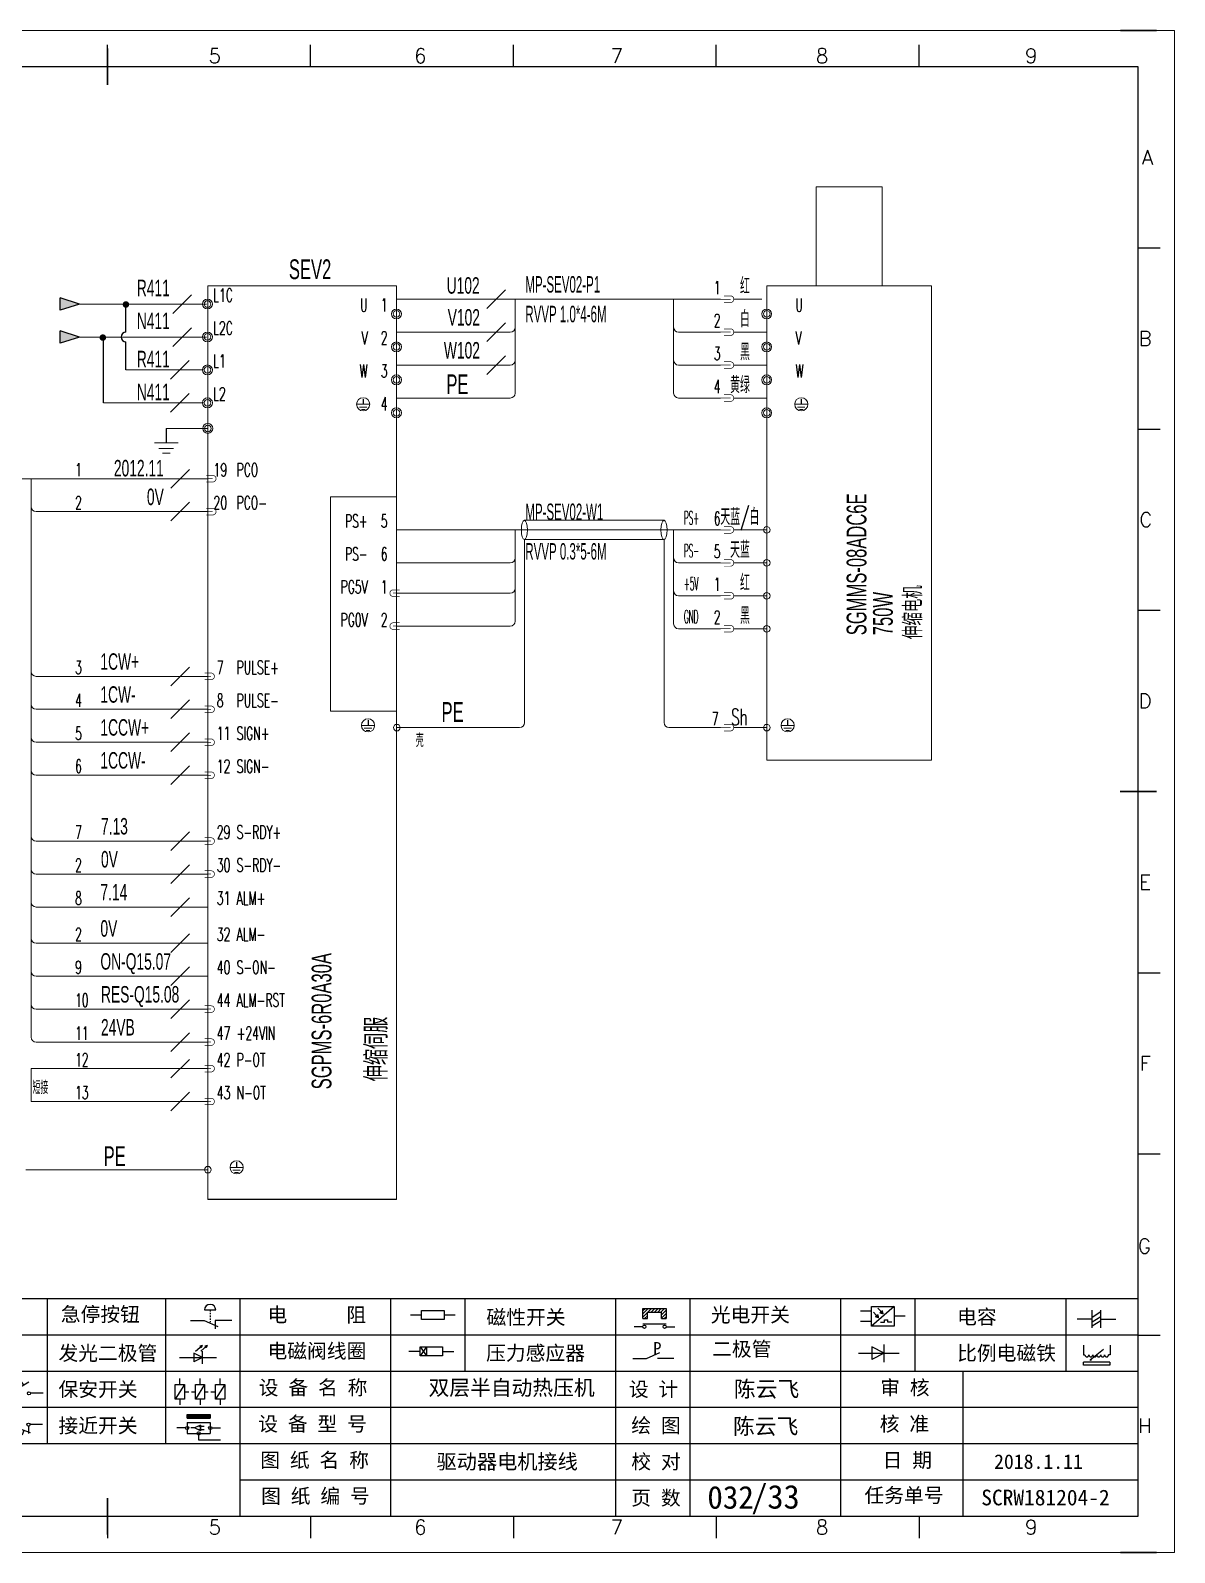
# Model space of a CAD drawing. Extents: x 38255 to 47052, y -6758 to -3353.
# Drawn here: x 40832.7 to 41006.3, y -5659 to -5428 of the extents above; entities that cross this region are included whole.
import ezdxf
from ezdxf.enums import TextEntityAlignment as Align

# ---------------------------------------------------------------- set-up
doc = ezdxf.new("R2010")
doc.units = 0
doc.header["$MEASUREMENT"] = 0
doc.layers.add('AE_BOR', color=1, linetype='Continuous')
doc.layers.add('电气图内容', color=7, linetype='Continuous')
doc.layers.add('Dimension', color=3, linetype='Continuous', lineweight=13)
doc.layers.add('frame', color=7, linetype='Continuous', lineweight=15)
doc.styles.add('WD', font='romans.shx', dxfattribs={"bigfont": 'gbcbig.shx'})
doc.styles.add('样式 0', font='')
doc.styles.add('样式 8', font='arial.ttf')
doc.styles.add('汉字', font='')
doc.styles.get('样式 0').set_extended_font_data('KaiTi_GB2312')
doc.styles.get('汉字').set_extended_font_data('新宋体')

# ---------------------------------------------------------------- blocks, each defined once
blk = doc.blocks.new('磁性开关')
at = {"linetype": 'ByBlock'}
h = blk.add_hatch(dxfattribs=at)
h.set_pattern_fill('ANSI31', color=256, scale=0.1, style=0)
h.set_pattern_definition([(45, (0, 0), (-0.224506403, 0.224506403), [])])
h.paths.add_polyline_path([(-1910.88, -776.69), (-1910.88, -775.29), (-1907.69, -775.29), (-1907.69, -776.69), (-1908.31, -776.69), (-1908.31, -775.79), (-1910.25, -775.79), (-1910.25, -776.69)])
for p, q in [((-1910.88, -776.69), (-1910.88, -775.29)), ((-1910.88, -775.29), (-1907.69, -775.29)), ((-1910.88, -776.69), (-1910.25, -776.69)), ((-1910.25, -776.69), (-1910.25, -775.79)), ((-1910.25, -775.79), (-1908.31, -775.79)), ((-1908.31, -776.69), (-1908.31, -775.79)), ((-1908.31, -776.69), (-1907.69, -776.69)), ((-1907.69, -775.29), (-1907.69, -776.69)), ((-1910.91, -777.81), (-1912.09, -777.81)), ((-1910.88, -777.39), (-1907.69, -777.39)), ((-1907.66, -777.81), (-1906.48, -777.81))]:
    blk.add_line(p, q, dxfattribs=at)
for centre in [(-1910.68, -777.81), (-1907.88, -777.81)]:
    blk.add_circle(centre, 0.225, dxfattribs=at)
blk = doc.blocks.new('光电开关')
at = {"linetype": 'ByBlock'}
h = blk.add_hatch(dxfattribs=at)
h.set_pattern_fill('ANSI31', color=256, scale=0.01, style=0)
h.set_pattern_definition([(45, (0.172267, 0), (-0.0224506403, 0.0224506403), [])])
h.paths.add_polyline_path([(-1882.44, -776.34), (-1882.5, -775.91), (-1882.68, -776.07)])
h.paths.add_polyline_path([(-1882.86, -776.23), (-1882.44, -776.34), (-1882.68, -776.07)])
h.paths.add_polyline_path([(-1883.05, -776.88), (-1883.11, -776.45), (-1883.29, -776.61)])
h.paths.add_polyline_path([(-1883.47, -776.77), (-1883.05, -776.88), (-1883.29, -776.61)])
for p, q in [((-1884.01, -775.96), (-1885.56, -775.96)), ((-1880.91, -775.3), (-1884.01, -778.05)), ((-1883.75, -776.09), (-1883.05, -776.88)), ((-1883.11, -776.45), (-1883.47, -776.77)), ((-1883.05, -776.88), (-1883.47, -776.77)), ((-1883.14, -775.55), (-1882.44, -776.34)), ((-1883.05, -776.88), (-1883.11, -776.45)), ((-1882.5, -775.91), (-1882.86, -776.23)), ((-1882.44, -776.34), (-1882.86, -776.23)), ((-1882.44, -776.34), (-1882.5, -775.91)), ((-1879.37, -776.67), (-1880.91, -776.67)), ((-1884.01, -777.39), (-1885.56, -777.39)), ((-1882.78, -777.47), (-1882.23, -777.47)), ((-1882.23, -777.47), (-1882.23, -777.14)), ((-1882.23, -777.14), (-1881.78, -777.14)), ((-1881.78, -777.47), (-1881.78, -777.14)), ((-1881.23, -777.47), (-1881.78, -777.47))]:
    blk.add_line(p, q, dxfattribs=at)
blk.add_lwpolyline([(-1884.01, -775.3), (-1880.91, -775.3), (-1880.91, -778.05), (-1884.01, -778.05)], close=True, dxfattribs=at)
blk = doc.blocks.new('电磁阀线圈')
at = {"linetype": 'ByBlock'}
for p, q in [((-1854.61, -796.54), (-1856.17, -796.54)), ((-1854.61, -795.92), (-1853.75, -797.16)), ((-1853.75, -795.92), (-1854.61, -797.16)), ((-1853.75, -795.92), (-1853.75, -797.16)), ((-1851.53, -796.54), (-1849.97, -796.54))]:
    blk.add_line(p, q, dxfattribs=at)
blk.add_lwpolyline([(-1854.61, -795.92), (-1851.53, -795.92), (-1851.53, -797.16), (-1854.61, -797.16)], close=True, dxfattribs=at)
blk = doc.blocks.new('压力感应器')
at = {"linetype": 'ByBlock'}
for p, q in [((-1815.59, -777.73), (-1813.71, -776.93)), ((-1817.44, -777.73), (-1815.59, -777.73)), ((-1811.78, -777.73), (-1814.05, -777.73))]:
    blk.add_line(p, q, dxfattribs=at)
at = {"linetype": 'ByBlock', "insert": (-1814.65, -775.48), "char_height": 1.68, "width": 1.2242, "attachment_point": 1}
blk.add_mtext('{\\fNSimSun|b0|i0|c134|p49;P}', dxfattribs=at)
blk = doc.blocks.new('二极管')
at = {"linetype": 'ByBlock'}
for p, q in [((-1787.52, -776.77), (-1781.92, -776.77)), ((-1783.97, -776.77), (-1785.69, -775.9)), ((-1785.69, -775.9), (-1785.69, -777.65)), ((-1783.97, -776.77), (-1785.69, -777.65)), ((-1783.97, -777.99), (-1783.97, -775.56))]:
    blk.add_line(p, q, dxfattribs=at)
blk = doc.blocks.new('常开行程开关')
at = {"linetype": 'ByBlock'}
for p, q in [((-1785.89, -792.17), (-1784.52, -790.62)), ((-1785.89, -792.17), (-1783.43, -790.72)), ((-1784.52, -790.62), (-1784.19, -791.17)), ((-1786.29, -792.3), (-1788.01, -792.3)), ((-1781.48, -792.3), (-1783.21, -792.3))]:
    blk.add_line(p, q, dxfattribs=at)
for centre in [(-1786.07, -792.3), (-1783.42, -792.3)]:
    blk.add_circle(centre, 0.219, dxfattribs=at)
blk = doc.blocks.new('常闭行程开关')
at = {"linetype": 'ByBlock'}
for p, q in [((-1786.34, -796.62), (-1788.07, -796.62)), ((-1785.93, -796.72), (-1783.25, -797.7)), ((-1785.93, -796.72), (-1784.3, -798)), ((-1784.3, -798), (-1784.08, -797.4)), ((-1783.48, -796.84), (-1783.48, -797.85)), ((-1781.54, -796.62), (-1783.26, -796.62))]:
    blk.add_line(p, q, dxfattribs=at)
for centre in [(-1786.12, -796.62), (-1783.48, -796.62)]:
    blk.add_circle(centre, 0.219, dxfattribs=at)
blk = doc.blocks.new('电容')
at = {"linetype": 'ByBlock'}
for p, q in [((-1756.08, -782.99), (-1756.08, -780.56)), ((-1754.86, -780.79), (-1756.08, -781.55)), ((-1754.86, -782.99), (-1754.86, -780.56)), ((-1756.08, -781.77), (-1758.13, -781.77)), ((-1754.86, -781.44), (-1756.08, -782.2)), ((-1754.86, -781.99), (-1756.08, -782.75)), ((-1754.86, -781.77), (-1752.81, -781.77))]:
    blk.add_line(p, q, dxfattribs=at)
blk = doc.blocks.new('发光二极管')
at = {"linetype": 'ByBlock'}
for p, q in [((-1755.78, -785.92), (-1754.89, -785.14)), ((-1754.89, -785.14), (-1755.2, -785.22)), ((-1755.2, -785.22), (-1755.01, -785.43)), ((-1755.08, -785.92), (-1754.18, -785.14)), ((-1754.89, -785.14), (-1755.01, -785.43)), ((-1754.18, -785.14), (-1754.49, -785.22)), ((-1754.49, -785.22), (-1754.31, -785.43)), ((-1754.18, -785.14), (-1754.31, -785.43)), ((-1758.01, -786.77), (-1752.89, -786.77)), ((-1754.84, -786.77), (-1756.04, -786.16)), ((-1756.04, -786.16), (-1756.04, -787.39)), ((-1754.84, -786.77), (-1756.04, -787.39)), ((-1754.84, -787.63), (-1754.84, -785.92))]:
    blk.add_line(p, q, dxfattribs=at)
blk = doc.blocks.new('比例电磁阀')
at = {"linetype": 'ByBlock'}
for p, q in [((-1757.26, -775.38), (-1757.26, -776.71)), ((-1757.26, -776.71), (-1757.05, -776.71)), ((-1754.5, -775.98), (-1756.35, -777.44)), ((-1753.58, -776.71), (-1753.8, -776.71)), ((-1753.58, -775.38), (-1753.58, -776.71)), ((-1753.6, -777.73), (-1757.25, -777.73)), ((-1757.25, -778.13), (-1757.25, -777.73)), ((-1753.6, -778.13), (-1757.25, -778.13)), ((-1756.35, -777.44), (-1756.25, -777.25)), ((-1756.35, -777.44), (-1756.15, -777.38)), ((-1756.15, -777.38), (-1756.25, -777.25)), ((-1753.6, -777.73), (-1753.6, -778.13))]:
    blk.add_line(p, q, dxfattribs=at)
for centre in [(-1756.78, -776.71), (-1756.24, -776.71), (-1755.7, -776.71), (-1755.15, -776.71), (-1754.61, -776.71), (-1754.07, -776.71)]:
    blk.add_arc(centre, 0.271, 180, 0, dxfattribs=at)
blk = doc.blocks.new('保安开关')
at = {"linetype": 'ByBlock'}
for p, q in [((-1757.33, -790.79), (-1758.6, -792.81)), ((-1757.96, -790.79), (-1757.96, -789.97)), ((-1754.54, -790.79), (-1755.81, -792.81)), ((-1755.17, -790.79), (-1755.17, -789.97)), ((-1751.75, -790.79), (-1753.02, -792.81)), ((-1752.39, -790.79), (-1752.39, -789.97)), ((-1757.96, -792.81), (-1757.96, -793.62)), ((-1757.33, -791.8), (-1756.72, -791.8)), ((-1756.35, -791.8), (-1755.89, -791.8)), ((-1755.17, -792.81), (-1755.17, -793.62)), ((-1754.52, -791.8), (-1754.06, -791.8)), ((-1753.69, -791.8), (-1753.08, -791.8)), ((-1752.39, -792.81), (-1752.39, -793.62))]:
    blk.add_line(p, q, dxfattribs=at)
for points in [[(-1758.6, -790.79), (-1757.33, -790.79), (-1757.33, -792.81), (-1758.6, -792.81)], [(-1755.81, -790.79), (-1754.54, -790.79), (-1754.54, -792.81), (-1755.81, -792.81)], [(-1753.02, -790.79), (-1751.75, -790.79), (-1751.75, -792.81), (-1753.02, -792.81)]]:
    blk.add_lwpolyline(points, close=True, dxfattribs=at)
blk = doc.blocks.new('接近开关')
at = {"linetype": 'ByBlock'}
h = blk.add_hatch(dxfattribs=at)
h.set_pattern_fill('ANSI31', color=256, scale=0.01, style=0)
h.set_pattern_definition([(45, (-89.131516, -30.795668), (-0.0224506403, 0.0224506403), [])])
h.paths.add_polyline_path([(-1516.96, -1123.35), (-1516.96, -1122.85), (-1513.76, -1122.85), (-1513.76, -1123.35)])
for p, q in [((-1516.96, -1123.35), (-1516.96, -1122.85)), ((-1516.96, -1122.85), (-1513.76, -1122.85)), ((-1516.96, -1123.35), (-1513.76, -1123.35)), ((-1513.76, -1122.85), (-1513.76, -1123.35)), ((-1517.18, -1124.71), (-1518.36, -1124.71)), ((-1516.96, -1123.95), (-1513.76, -1123.95)), ((-1516.96, -1123.95), (-1516.96, -1125.47)), ((-1516.96, -1125.47), (-1513.76, -1125.47)), ((-1515.91, -1124.71), (-1516.45, -1124.71)), ((-1515.11, -1124.31), (-1515.91, -1124.71)), ((-1515.11, -1125.11), (-1515.91, -1124.71)), ((-1515.33, -1124.53), (-1515.17, -1124.53)), ((-1515.33, -1124.88), (-1515.17, -1124.88)), ((-1515.25, -1124.45), (-1515.25, -1124.61)), ((-1515.11, -1124.31), (-1515.11, -1125.11)), ((-1515.11, -1124.48), (-1514.58, -1124.48)), ((-1515.11, -1124.94), (-1514.58, -1124.94)), ((-1513.76, -1123.95), (-1513.76, -1125.47)), ((-1513.54, -1124.71), (-1512.36, -1124.71)), ((-1515.36, -1125.69), (-1515.36, -1126.36)), ((-1515.36, -1126.36), (-1512.36, -1126.36))]:
    blk.add_line(p, q, dxfattribs=at)
for centre in [(-1516.96, -1124.71), (-1515.36, -1125.47), (-1513.76, -1124.71)]:
    blk.add_circle(centre, 0.225, dxfattribs=at)
blk = doc.blocks.new('电阻')
at = {"linetype": 'ByBlock'}
for p, q in [((-3.09, 0), (-1.57, 0)), ((1.57, 0), (3.09, 0))]:
    blk.add_line(p, q, dxfattribs=at)
blk.add_lwpolyline([(-1.57, 0.63), (1.57, 0.63), (1.57, -0.63), (-1.57, -0.63)], close=True, dxfattribs=at)
blk = doc.blocks.new('急停按钮')
at = {"linetype": 'ByBlock'}
for p, q in [((-1.86, 0), (0, 0)), ((0, 0), (1.88, -0.81)), ((0.06, 1.45), (1.61, 1.45)), ((0.83, 1.45), (0.83, 1.24)), ((0.83, 1.07), (0.83, 0.85)), ((0.83, 0.68), (0.83, 0.47)), ((0.83, 0.29), (0.83, 0.08)), ((3.81, 0), (1.54, 0)), ((1.54, 0), (1.54, -1.15)), ((0.83, -0.09), (0.83, -0.24))]:
    blk.add_line(p, q, dxfattribs=at)
blk.add_arc((0.83, 1.45), 0.774, 0, 180)
blk = doc.blocks.new('电控横A4')
for p, q in [((292, -5), (5, -5)), ((292, -205), (292, -5)), ((10.03, -205), (289.53, -205)), ((130.8, -205), (190.75, -205)), ((190.75, -205), (259.54, -205))]:
    blk.add_line(p, q)
at = {"linetype": 'ByBlock'}
for p, q in [((292, -175), (5, -175)), ((292, -180), (5, -180)), ((292, -185), (5, -185)), ((292, -190), (5, -190)), ((292, -195), (5, -195)), ((292, -200), (168.03, -200))]:
    blk.add_line(p, q, dxfattribs=at)
at = {"color": 0, "lineweight": -2}
for p, q in [((141.48, -175), (141.48, -195)), ((157.79, -175), (157.79, -195)), ((168.03, -175), (168.03, -204.92)), ((188.84, -175), (188.84, -185)), ((199.08, -175), (199.08, -185)), ((219.89, -175), (219.89, -185)), ((230.12, -175), (230.12, -185)), ((250.93, -175), (250.93, -185)), ((261.17, -175), (261.17, -185)), ((281.98, -175), (281.98, -185)), ((188.84, -185), (188.84, -204.92)), ((219.89, -185), (219.89, -205)), ((230.12, -185), (230.12, -205)), ((250.93, -185), (250.93, -205)), ((267.79, -185), (267.79, -205))]:
    blk.add_line(p, q, dxfattribs=at)
at = {"color": 0, "ltscale": 2}
for p, q in [((292, -205), (292, -183.55)), ((259.54, -205), (289.53, -205)), ((259.54, -205), (292, -205))]:
    blk.add_line(p, q, dxfattribs=at)
at = {"layer": 'AE_BOR', "color": 1, "lineweight": 15}
for p, q in [((0, 0), (297, 0)), ((297, 0), (297, -210)), ((297, -210), (0, -210))]:
    blk.add_line(p, q, dxfattribs=at)
at = {"layer": 'AE_BOR'}
for p, q in [((149.78, -5), (149.78, -2)), ((177.78, -5), (177.78, -2)), ((205.78, -5), (205.78, -2)), ((233.78, -5), (233.78, -2)), ((261.78, -5), (261.78, -2)), ((292, -30), (295, -30)), ((292, -55), (295, -55)), ((292, -80), (295, -80)), ((292, -130), (295, -130)), ((292, -155), (295, -155)), ((292, -180), (295, -180)), ((149.78, -205), (149.78, -208)), ((177.78, -205), (177.78, -208)), ((205.78, -205), (205.78, -208)), ((233.78, -205), (233.78, -208)), ((261.78, -205), (261.78, -208))]:
    blk.add_line(p, q, dxfattribs=at)
at = {"layer": 'AE_BOR', "lineweight": 30}
for p, q in [((294.53, 0), (289.53, 0)), ((294.53, -210), (289.53, -210))]:
    blk.add_line(p, q, dxfattribs=at)
at = {"layer": 'AE_BOR', "color": 2, "lineweight": 30}
for p, q in [((149.78, -7.5), (149.78, -2.5)), ((289.5, -105), (294.5, -105)), ((149.78, -202.5), (149.78, -207.5)), ((149.78, -205), (149.78, -207.5))]:
    blk.add_line(p, q, dxfattribs=at)
for name, p in [('急停按钮', (163.12, -177.98)), ('电阻', (194.66, -177.22))]:
    blk.add_blockref(name, p)
at = {"linetype": 'ByBlock'}
for name, p in [('磁性开关', (2134.53, 598.96)), ('光电开关', (2139.22, 599.27)), ('电容', (2041.69, 603.98)), ('发光二极管', (1917.72, 603.69)), ('电磁阀线圈', (2047.53, 614.3)), ('压力感应器', (2039.72, 594.52)), ('二极管', (2040.91, 594.27)), ('比例电磁阀', (2041.69, 593.98)), ('常开行程开关', (1922.37, 604.27)), ('保安开关', (1917.72, 603.98)), ('接近开关', (1677.72, 931.9)), ('常闭行程开关', (1922.37, 604.27))]:
    blk.add_blockref(name, p, dxfattribs=at)
at = {"char_height": 2, "attachment_point": 1, "style": '汉字'}
for s, insert in [('{\\fKaiTi_GB2312|b0|i0|c134|p49;急停按钮}', (143.35, -176.12)), ('{\\fKaiTi_GB2312|b0|i0|c134|p49;电      阻}', (171.86, -176.19)), ('{\\fKaiTi_GB2312|b0|i0|c134|p49;磁性开关}', (202.07, -176.53)), ('{\\fKaiTi_GB2312|b0|i0|c134|p49;光电开关}', (233.02, -176.19)), ('{\\fKaiTi_GB2312|b0|i0|c134|p49;电容}', (267, -176.48)), ('{\\fKaiTi_GB2312|b0|i0|c134|p49;发光二极管}', (143.02, -181.48)), ('{\\fKaiTi_GB2312|b0|i0|c134|p49;电磁阀线圈}', (171.86, -181.19)), ('{\\fKaiTi_GB2312|b0|i0|c134|p49;压力感应器}', (202.02, -181.47)), ('{\\fKaiTi_GB2312|b0|i0|c134|p49;二极管}', (233.2, -180.91)), ('{\\fKaiTi_GB2312|b0|i0|c134|p49;比例电磁铁}', (267, -181.48)), ('{\\fKaiTi_GB2312|b0|i0|c134|p49;保安开关}', (143.02, -186.48)), ('{\\fKaiTi_GB2312|b0|i0|c134|p0;设 备 名 称}', (170.65, -186.24)), ('{\\fKaiTi_GB2312|b0|i0|c134|p0;设 计}', (221.72, -186.46)), ('{\\fKaiTi_GB2312|b0|i0|c134|p0;审 核}', (256.39, -186.25)), ('{\\fKaiTi_GB2312|b0|i0|c134|p0;设 备 型 号}', (170.58, -191.24)), ('{\\fKaiTi_GB2312|b0|i0|c134|p0;核 准}', (256.32, -191.25)), ('{\\fKaiTi_GB2312|b0|i0|c134|p49;接近开关}', (143.02, -191.48)), ('{\\fKaiTi_GB2312|b0|i0|c134|p0;绘 图}', (222.05, -191.46)), ('{\\fKaiTi_GB2312|b0|i0|c134|p0;图 纸 名 称}', (170.86, -196.24)), ('{\\fKaiTi_GB2312|b0|i0|c134|p0;校 对}', (222.05, -196.46)), ('{\\fKaiTi_GB2312|b0|i0|c134|p0;日 期}', (256.72, -196.25)), ('{\\fKaiTi_GB2312|b0|i0|c134|p0;图 纸 编 号}', (170.98, -201.2)), ('{\\fKaiTi_GB2312|b0|i0|c134|p0;页 数}', (222.05, -201.46)), ('{\\fKaiTi_GB2312|b0|i0|c134|p0;任务单号}', (254.22, -201.1))]:
    blk.add_mtext(s, dxfattribs=dict(at, insert=insert))
at = {"attachment_point": 1}
for s, insert, char_height, width in [('{\\fSimSun|b0|i0|c134|p2;双层半自动热压机}', (194.08, -186.2), 2.1, 34.3007), ('{\\fKaiTi_GB2312|b0|i0|c134|p49;陈云飞', (236.21, -186.34), 2.2, 21.4865), ('{\\fKaiTi_GB2312|b0|i0|c134|p49;陈云飞}', (236.08, -191.47), 2.2, 20.0113), ('{\\fKaiTi_GB2312|b0|i0|c134|p49;2018.1.11}', (272.1, -196.45), 2, 60.2542)]:
    blk.add_mtext(s, dxfattribs=dict(at, insert=insert, char_height=char_height, width=width))
at = {"layer": 'AE_BOR', "style": 'WD'}
for s, p in [('5', (164.59, -4.5)), ('6', (192.94, -4.5)), ('7', (220.04, -4.5)), ('8', (248.37, -4.5)), ('9', (277.23, -4.5)), ('5', (164.59, -207.5)), ('6', (192.94, -207.5)), ('7', (220.04, -207.5)), ('8', (248.37, -207.5)), ('9', (277.23, -207.5))]:
    blk.add_text(s, height=2, dxfattribs=at).set_placement(p, align=Align.CENTER)
for s, p in [('A', (294.03, -17.5)), ('B', (293.84, -42.5)), ('C', (293.93, -67.5)), ('D', (293.84, -92.5)), ('E', (293.74, -117.5)), ('F', (293.74, -142.5)), ('F', (293.74, -142.5)), ('G', (293.74, -167.72)), ('H', (293.84, -192.5))]:
    blk.add_text(s, height=2, dxfattribs=at).set_placement(p, align=Align.MIDDLE_RIGHT)
at = {"layer": 'frame', "lineweight": 0, "insert": (236.38, -200.67), "char_height": 3.271, "width": 42.6764, "attachment_point": 1, "style": '样式 0'}
blk.add_mtext(' /33', dxfattribs=at)
at = {"layer": '电气图内容', "color": 7, "insert": (270.63, -201.32), "char_height": 2.3665, "attachment_point": 1}
blk.add_mtext('\\pxi-0.125,sm1,ql;{\\f宋体|b0|i0|c134|p2;\\H0.916667x;\\C256;SCRW181204-2^I^I^I', dxfattribs=at)

msp = doc.modelspace()

# ---------------------------------------------------------------- hatches: boundary and pattern name
for points in [[(40837.226, -5468.602), (40840.144, -5469.537), (40837.226, -5470.473)], [(40837.226, -5475.473), (40837.226, -5473.602), (40840.144, -5474.537)]]:
    msp.add_hatch(color=256).paths.add_polyline_path(points)
at = {"lineweight": -2}
h = msp.add_hatch(color=0, dxfattribs=at)
edge = h.paths.add_edge_path()
edge.add_arc((40847.2, -5469.593), 0.5, 0, 360)
h = msp.add_hatch(color=0, dxfattribs=at)
edge = h.paths.add_edge_path()
edge.add_arc((40843.695, -5474.618), 0.5, 0, 360)

# ---------------------------------------------------------------- linework, layer by layer
for p, q in [((40837.226, -5470.473), (40837.226, -5468.602)), ((40840.144, -5469.537), (40837.226, -5468.602)), ((40840.144, -5469.537), (40837.226, -5470.473)), ((40847.196, -5473.802), (40847.196, -5469.537)), ((40837.226, -5475.473), (40837.226, -5473.602)), ((40840.144, -5474.537), (40837.226, -5473.602)), ((40840.144, -5474.537), (40837.226, -5475.473)), ((40843.778, -5484.524), (40843.778, -5474.537)), ((40847.196, -5479.524), (40847.196, -5475.273)), ((40883.202, -5483.948), (40883.202, -5484.738)), ((40949.692, -5483.948), (40949.692, -5484.738)), ((40853.32, -5488.397), (40853.32, -5490.579)), ((40883.938, -5532.674), (40883.938, -5533.464)), ((40947.62, -5532.674), (40947.62, -5533.464)), ((40863.995, -5599.758), (40863.995, -5600.548)), ((40888.255, -5605.401), (40859.627, -5605.401))]:
    msp.add_line(p, q)
at = {"lineweight": 0}
for p, q in [((40859.443, -5469.537), (40840.144, -5469.537)), ((40888.255, -5468.79), (40937.452, -5468.79)), ((40906.27, -5483.04), (40906.27, -5468.79)), ((40930.319, -5483.04), (40930.319, -5468.79)), ((40939.452, -5468.79), (40943.694, -5468.79)), ((40859.443, -5474.537), (40840.144, -5474.537)), ((40888.255, -5473.79), (40905.52, -5473.79)), ((40937.452, -5473.79), (40931.069, -5473.79)), ((40944.444, -5473.79), (40939.452, -5473.79)), ((40888.255, -5478.79), (40905.52, -5478.79)), ((40937.452, -5478.79), (40931.069, -5478.79)), ((40944.444, -5478.794), (40939.452, -5478.794)), ((40859.075, -5479.524), (40847.196, -5479.524)), ((40888.255, -5483.79), (40905.52, -5483.79)), ((40937.452, -5483.79), (40931.069, -5483.79)), ((40944.444, -5483.798), (40939.452, -5483.798)), ((40859.075, -5484.524), (40843.778, -5484.524)), ((40882.308, -5484.745), (40884.096, -5484.745)), ((40882.64, -5485.173), (40883.764, -5485.173)), ((40882.926, -5485.52), (40883.499, -5485.52)), ((40948.798, -5484.745), (40950.587, -5484.745)), ((40949.13, -5485.173), (40950.254, -5485.173)), ((40949.416, -5485.52), (40949.989, -5485.52)), ((40859.627, -5488.397), (40853.32, -5488.397)), ((40851.531, -5490.592), (40855.109, -5490.592)), ((40852.196, -5491.45), (40854.444, -5491.45)), ((40852.767, -5492.143), (40853.914, -5492.143)), ((40832.824, -5580.783), (40832.824, -5496.029)), ((40907.699, -5502.342), (40928.861, -5502.341)), ((40937.452, -5503.806), (40888.255, -5503.806)), ((40906.27, -5508.056), (40906.27, -5503.806)), ((40930.319, -5518.056), (40930.319, -5503.806)), ((40944.444, -5503.81), (40939.452, -5503.81)), ((40907.679, -5505.271), (40928.861, -5505.271)), ((40907.679, -5505.271), (40907.679, -5533.064)), ((40928.861, -5505.271), (40928.861, -5533.056)), ((40888.255, -5508.806), (40905.52, -5508.806)), ((40937.452, -5508.806), (40931.069, -5508.806)), ((40944.444, -5508.814), (40939.452, -5508.814)), ((40888.255, -5513.398), (40905.52, -5513.398)), ((40937.452, -5513.806), (40931.069, -5513.806)), ((40944.444, -5513.814), (40939.452, -5513.814)), ((40888.255, -5518.398), (40905.52, -5518.398)), ((40937.452, -5518.806), (40931.069, -5518.806)), ((40944.444, -5518.814), (40939.452, -5518.814)), ((40883.044, -5533.471), (40884.832, -5533.471)), ((40883.376, -5533.9), (40884.5, -5533.9)), ((40883.662, -5534.246), (40884.235, -5534.246)), ((40888.255, -5533.814), (40906.929, -5533.814)), ((40937.452, -5533.806), (40929.611, -5533.806)), ((40944.444, -5533.814), (40939.452, -5533.814)), ((40946.725, -5533.471), (40948.514, -5533.471)), ((40947.058, -5533.9), (40948.182, -5533.9)), ((40947.343, -5534.246), (40947.916, -5534.246)), ((40859.627, -5561.037), (40833.574, -5561.037)), ((40859.627, -5566.537), (40833.574, -5566.537)), ((40859.627, -5571.541), (40833.574, -5571.541)), ((40859.627, -5576.529), (40833.574, -5576.529)), ((40859.627, -5581.533), (40833.574, -5581.533)), ((40859.626, -5585.565), (40832.824, -5585.565)), ((40859.626, -5590.553), (40833.573, -5590.553)), ((40859.627, -5600.898), (40832.03, -5600.898)), ((40864.889, -5600.554), (40863.101, -5600.554)), ((40864.557, -5600.983), (40863.433, -5600.983)), ((40864.272, -5601.33), (40863.698, -5601.33))]:
    msp.add_line(p, q, dxfattribs=at)
at = {"color": 3, "lineweight": 0}
for p, q in [((40812.968, -5496.029), (40859.627, -5496.029)), ((40833.574, -5501.029), (40859.627, -5501.029)), ((40859.627, -5526.029), (40833.574, -5526.029)), ((40859.627, -5531.029), (40833.574, -5531.029)), ((40859.627, -5536.029), (40833.574, -5536.029)), ((40833.574, -5541.029), (40859.627, -5541.029)), ((40833.574, -5551.029), (40859.627, -5551.029)), ((40833.574, -5556.033), (40859.627, -5556.033))]:
    msp.add_line(p, q, dxfattribs=at)
at = {"lineweight": 0}
for points in [[(40951.944, -5451.746), (40961.944, -5451.746), (40961.944, -5466.746), (40951.944, -5466.746)], [(40944.444, -5466.746), (40969.444, -5466.746), (40969.444, -5538.746), (40944.444, -5538.746)], [(40888.256, -5498.806), (40878.256, -5498.806), (40878.256, -5531.306), (40888.256, -5531.306)]]:
    msp.add_lwpolyline(points, close=True, dxfattribs=at)
msp.add_lwpolyline([(40859.627, -5605.401), (40859.627, -5466.746), (40888.255, -5466.746), (40888.255, -5605.401)], dxfattribs=at)
at = {"color": 3, "lineweight": 0, "const_width": 0.1, "flags": 128}
for points in [[(40938.952, -5468.79), (40937.452, -5468.79)], [(40938.952, -5473.79), (40937.452, -5473.79)], [(40938.952, -5478.79), (40937.452, -5478.79)], [(40938.952, -5483.79), (40937.452, -5483.79)], [(40860.377, -5496.029), (40858.877, -5496.029)], [(40860.377, -5501.029), (40858.877, -5501.029)], [(40938.952, -5503.806), (40937.452, -5503.806)], [(40938.952, -5508.806), (40937.452, -5508.806)], [(40887.755, -5513.398), (40889.255, -5513.398)], [(40938.952, -5513.806), (40937.452, -5513.806)], [(40887.755, -5518.398), (40889.255, -5518.398)], [(40938.952, -5518.806), (40937.452, -5518.806)], [(40860.127, -5526.029), (40858.627, -5526.029)], [(40860.127, -5531.029), (40858.627, -5531.029)], [(40938.952, -5533.806), (40937.452, -5533.806)], [(40860.127, -5536.029), (40858.627, -5536.029)], [(40860.127, -5541.029), (40858.627, -5541.029)], [(40860.127, -5551.029), (40858.627, -5551.029)], [(40860.127, -5556.033), (40858.627, -5556.033)], [(40860.127, -5576.529), (40858.627, -5576.529)], [(40860.127, -5581.533), (40858.627, -5581.533)], [(40860.126, -5585.565), (40858.626, -5585.565)], [(40860.126, -5590.553), (40858.626, -5590.553)]]:
    msp.add_lwpolyline(points, dxfattribs=at)
for points in [[(40937.952, -5468.29), (40938.952, -5468.29, -1), (40938.952, -5469.29), (40937.952, -5469.29)], [(40937.952, -5473.29), (40938.952, -5473.29, -1), (40938.952, -5474.29), (40937.952, -5474.29)], [(40937.952, -5478.29), (40938.952, -5478.29, -1), (40938.952, -5479.29), (40937.952, -5479.29)], [(40937.952, -5483.29), (40938.952, -5483.29, -1), (40938.952, -5484.29), (40937.952, -5484.29)], [(40937.952, -5503.306), (40938.952, -5503.306, -1), (40938.952, -5504.306), (40937.952, -5504.306)], [(40937.952, -5508.306), (40938.952, -5508.306, -1), (40938.952, -5509.306), (40937.952, -5509.306)], [(40888.755, -5512.898), (40887.755, -5512.898, 1), (40887.755, -5513.898), (40888.755, -5513.898)], [(40937.952, -5513.306), (40938.952, -5513.306, -1), (40938.952, -5514.306), (40937.952, -5514.306)], [(40888.755, -5517.898), (40887.755, -5517.898, 1), (40887.755, -5518.898), (40888.755, -5518.898)], [(40937.952, -5518.306), (40938.952, -5518.306, -1), (40938.952, -5519.306), (40937.952, -5519.306)], [(40937.952, -5533.306), (40938.952, -5533.306, -1), (40938.952, -5534.306), (40937.952, -5534.306)]]:
    msp.add_lwpolyline(points, format="xyb", dxfattribs=at)
at = {"lineweight": 0, "const_width": 0.1, "flags": 128}
for points in [[(40859.377, -5495.529), (40860.377, -5495.529, -1), (40860.377, -5496.529), (40859.377, -5496.529)], [(40859.377, -5500.529), (40860.377, -5500.529, -1), (40860.377, -5501.529), (40859.377, -5501.529)], [(40859.127, -5525.529), (40860.127, -5525.529, -1), (40860.127, -5526.529), (40859.127, -5526.529)], [(40859.127, -5530.529), (40860.127, -5530.529, -1), (40860.127, -5531.529), (40859.127, -5531.529)], [(40859.127, -5535.529), (40860.127, -5535.529, -1), (40860.127, -5536.529), (40859.127, -5536.529)], [(40859.127, -5540.529), (40860.127, -5540.529, -1), (40860.127, -5541.529), (40859.127, -5541.529)], [(40859.127, -5550.529), (40860.127, -5550.529, -1), (40860.127, -5551.529), (40859.127, -5551.529)], [(40859.127, -5555.533), (40860.127, -5555.533, -1), (40860.127, -5556.533), (40859.127, -5556.533)], [(40859.127, -5576.029), (40860.127, -5576.029, -1), (40860.127, -5577.029), (40859.127, -5577.029)], [(40859.127, -5581.033), (40860.127, -5581.033, -1), (40860.127, -5582.033), (40859.127, -5582.033)], [(40859.126, -5585.065), (40860.126, -5585.065, -1), (40860.126, -5586.065), (40859.126, -5586.065)], [(40859.126, -5590.053), (40860.126, -5590.053, -1), (40860.126, -5591.053), (40859.126, -5591.053)]]:
    msp.add_lwpolyline(points, format="xyb", dxfattribs=at)
at = {"lineweight": 0}
for centre, radius in [((40859.575, -5469.52), 0.75), ((40859.575, -5469.52), 0.5), ((40888.255, -5471.029), 0.75), ((40888.255, -5471.029), 0.5), ((40944.444, -5471.029), 0.75), ((40944.444, -5471.029), 0.5), ((40859.575, -5474.52), 0.75), ((40859.575, -5474.52), 0.5), ((40888.255, -5476.029), 0.75), ((40888.255, -5476.029), 0.5), ((40944.444, -5476.029), 0.75), ((40944.444, -5476.029), 0.5), ((40859.575, -5479.524), 0.75), ((40859.575, -5479.524), 0.5), ((40888.255, -5481.029), 0.75), ((40888.255, -5481.029), 0.5), ((40944.444, -5481.033), 0.75), ((40944.444, -5481.033), 0.5), ((40859.575, -5484.524), 0.75), ((40883.202, -5484.738), 1), ((40949.692, -5484.738), 1), ((40859.575, -5484.524), 0.5), ((40888.255, -5486.029), 0.75), ((40888.255, -5486.029), 0.5), ((40944.444, -5486.037), 0.75), ((40944.444, -5486.037), 0.5), ((40859.627, -5488.397), 0.75), ((40859.627, -5488.397), 0.5), ((40944.444, -5503.81), 0.5), ((40944.444, -5508.814), 0.5), ((40944.444, -5513.814), 0.5), ((40944.444, -5518.814), 0.5), ((40883.938, -5533.464), 1), ((40888.306, -5533.814), 0.5), ((40944.444, -5533.814), 0.5), ((40947.62, -5533.464), 1), ((40859.627, -5600.898), 0.5), ((40863.995, -5600.548), 1)]:
    msp.add_circle(centre, radius, dxfattribs=at)
msp.add_arc((40847.196, -5474.537), 0.736, 90, 270)
for centre, start, end in [((40905.52, -5473.04), 270, 0), ((40931.069, -5473.04), 180, 270), ((40905.52, -5478.04), 270, 0), ((40931.069, -5478.04), 180, 270), ((40905.52, -5483.04), 270, 0), ((40931.069, -5483.04), 180, 270), ((40905.52, -5508.056), 270, 0), ((40931.069, -5508.056), 180, 270), ((40905.52, -5512.648), 270, 0), ((40931.069, -5513.056), 180, 270), ((40905.52, -5517.648), 270, 0), ((40931.069, -5518.056), 180, 270), ((40906.929, -5533.064), 270, 0), ((40929.611, -5533.056), 180, 270), ((40833.574, -5560.287), 180, 270), ((40833.574, -5565.787), 180, 270), ((40833.574, -5570.791), 180, 270), ((40833.574, -5575.779), 180, 270), ((40833.574, -5580.783), 180, 270)]:
    msp.add_arc(centre, 0.75, start, end, dxfattribs=at)
at = {"color": 3, "lineweight": 0}
for centre in [(40833.574, -5500.279), (40833.574, -5525.279), (40833.574, -5530.279), (40833.574, -5535.279), (40833.574, -5540.279), (40833.574, -5550.279), (40833.574, -5555.283)]:
    msp.add_arc(centre, 0.75, 180, 270, dxfattribs=at)
at = {"lineweight": 0}
msp.add_ellipse((40907.679, -5503.806), major_axis=(0, 1.465), ratio=0.3169375, dxfattribs=at)
at = {"lineweight": 0, "extrusion": (0, 0, -1)}
msp.add_ellipse((40928.861, -5503.806), major_axis=(0, 1.465), ratio=0.3169375, dxfattribs=at)
at = {"layer": 'Dimension', "lineweight": 0}
for p, q in [((40901.995, -5470.204), (40904.823, -5467.376)), ((40854.336, -5470.952), (40857.164, -5468.123)), ((40901.995, -5475.204), (40904.823, -5472.376)), ((40854.336, -5475.952), (40857.164, -5473.123)), ((40853.968, -5480.939), (40856.796, -5478.11)), ((40901.995, -5480.204), (40904.823, -5477.376)), ((40853.968, -5485.939), (40856.796, -5483.11)), ((40854.02, -5497.443), (40856.848, -5494.615)), ((40854.02, -5502.443), (40856.848, -5499.615)), ((40854.02, -5527.443), (40856.848, -5524.615)), ((40854.02, -5532.443), (40856.848, -5529.615)), ((40854.02, -5537.443), (40856.848, -5534.615)), ((40854.02, -5542.443), (40856.848, -5539.615)), ((40854.02, -5552.443), (40856.848, -5549.615)), ((40854.02, -5557.447), (40856.848, -5554.619)), ((40854.02, -5562.451), (40856.848, -5559.623)), ((40854.02, -5567.951), (40856.848, -5565.123)), ((40854.02, -5572.955), (40856.848, -5570.127)), ((40854.02, -5577.943), (40856.848, -5575.115)), ((40854.02, -5582.947), (40856.848, -5580.119)), ((40854.019, -5586.979), (40856.848, -5584.151)), ((40854.019, -5591.967), (40856.848, -5589.139))]:
    msp.add_line(p, q, dxfattribs=at)
at = {"layer": 'frame', "lineweight": 0}
for p, q in [((40906.27, -5517.648), (40906.27, -5508.056)), ((40832.824, -5585.565), (40832.824, -5590.553)), ((40832.824, -5590.553), (40833.935, -5590.553))]:
    msp.add_line(p, q, dxfattribs=at)

# ---------------------------------------------------------------- block references
at = {"xscale": 1.1, "yscale": 1.1, "zscale": 1.1}
msp.add_blockref('电控横A4', (40679.638, -5428.003), dxfattribs=at)

# ---------------------------------------------------------------- texts
at = {"lineweight": 0, "style": 'WD', "width": 0.6}
for s, height, p in [('红', 2.5, (40941.893, -5468.048)), ('U', 2, (40883.887, -5470.679)), ('1', 2, (40886.887, -5470.671)), ('白', 2.5, (40941.893, -5473.048)), ('V', 2, (40883.887, -5475.679)), ('2', 2, (40886.887, -5475.671)), ('黑', 2.5, (40941.893, -5478.052)), ('W', 2, (40883.887, -5480.679)), ('3', 2, (40886.887, -5480.675)), ('黄绿', 2.5, (40941.893, -5483.052)), ('4', 2, (40886.887, -5485.679)), ('Sh', 2.5, (40941.556, -5533.46))]:
    msp.add_text(s, height=height, dxfattribs=at).set_placement(p, align=Align.RIGHT)
for s, p in [('L1C', (40860.443, -5469.17)), ('1', (40936.428, -5468.04)), ('U', (40948.812, -5470.679)), ('L2C', (40860.443, -5474.17)), ('2', (40936.428, -5473.04)), ('V', (40948.812, -5475.679)), ('3', (40936.428, -5478.044)), ('L1', (40860.443, -5479.174)), ('W', (40948.812, -5480.683)), ('4', (40936.428, -5483.048)), ('L2', (40860.443, -5484.174)), ('1', (40839.488, -5495.671)), ('19', (40860.495, -5495.679)), ('PCO', (40863.995, -5495.679)), ('2', (40839.488, -5500.675)), ('20', (40860.495, -5500.679)), ('PCO-', (40863.995, -5500.679)), ('6', (40936.428, -5503.06)), ('5', (40936.428, -5508.064)), ('1', (40936.428, -5513.064)), ('2', (40936.428, -5518.064)), ('3', (40839.488, -5525.675)), ('7', (40860.995, -5525.679)), ('PULSE+', (40863.995, -5525.679)), ('4', (40839.488, -5530.671)), ('8', (40860.995, -5530.679)), ('PULSE-', (40863.995, -5530.679)), ('7', (40936.091, -5533.456)), ('5', (40839.488, -5535.675)), ('11', (40860.995, -5535.679)), ('SIGN+', (40863.995, -5535.679)), ('6', (40839.488, -5540.671)), ('12', (40860.995, -5540.679)), ('SIGN-', (40863.995, -5540.679)), ('7', (40839.488, -5550.675)), ('29', (40860.995, -5550.679)), ('S-RDY+', (40863.995, -5550.679)), ('2', (40839.488, -5555.679)), ('30', (40860.995, -5555.683)), ('S-RDY-', (40863.995, -5555.683)), ('8', (40839.488, -5560.687)), ('31', (40860.995, -5560.687)), ('ALM+', (40863.995, -5560.687)), ('2', (40839.488, -5566.187)), ('32', (40860.995, -5566.187)), ('ALM-', (40863.995, -5566.187)), ('9', (40839.488, -5571.191)), ('40', (40860.995, -5571.191)), ('S-ON-', (40863.995, -5571.191)), ('10', (40839.488, -5576.175)), ('44', (40860.995, -5576.179)), ('ALM-RST', (40863.995, -5576.179)), ('11', (40839.488, -5581.179)), ('47', (40860.995, -5581.183)), ('+24VIN', (40863.995, -5581.183)), ('12', (40839.487, -5585.215)), ('42', (40860.994, -5585.215)), ('P-OT', (40863.994, -5585.215)), ('短接', (40833.024, -5589.418)), ('13', (40839.487, -5590.199)), ('43', (40860.994, -5590.203)), ('N-OT', (40863.994, -5590.203))]:
    msp.add_text(s, height=2, dxfattribs=at).set_placement(p)
at = {"color": 6, "lineweight": 0, "style": 'WD', "width": 0.6}
for s, height, p in [('天蓝/白', 2.5, (40943.321, -5503.068)), ('PS+', 2, (40883.888, -5503.456)), ('5', 2, (40886.888, -5503.456)), ('PS-', 2, (40883.888, -5508.456)), ('6', 2, (40886.888, -5508.456)), ('天蓝', 2.5, (40941.893, -5508.068)), ('PG5V', 2, (40883.888, -5513.456)), ('1', 2, (40886.888, -5513.456)), ('红', 2.5, (40941.893, -5513.068)), ('黑', 2.5, (40941.893, -5518.068)), ('PG0V', 2, (40883.888, -5518.46)), ('2', 2, (40886.888, -5518.46)), ('壳', 2, (40892.39, -5536.742))]:
    msp.add_text(s, height=height, dxfattribs=at).set_placement(p, align=Align.RIGHT)
at = {"color": 6, "lineweight": 0, "style": 'WD', "width": 0.4}
for s, p in [('PS+', (40931.889, -5502.96)), ('PS-', (40931.889, -5507.96)), ('+5V', (40931.889, -5512.96)), ('GND', (40931.889, -5517.96))]:
    msp.add_text(s, height=2, dxfattribs=at).set_placement(p)
at = {"color": 3, "lineweight": 0, "style": '样式 8', "width": 0.6}
for s, p in [('7.13', (40843.416, -5550.029)), ('0V', (40843.416, -5555.033))]:
    msp.add_text(s, height=2.5, dxfattribs=at).set_placement(p)
at = {"layer": 'Dimension', "lineweight": 0, "style": '样式 8', "width": 0.6}
msp.add_text('SEV2', height=3, dxfattribs=at).set_placement((40871.93, -5465.746))
for s, height, p in [('U102', 2.5, (40900.883, -5467.951)), ('R411', 2.5, (40853.862, -5468.332)), ('N411', 2.5, (40853.862, -5473.332)), ('V102', 2.5, (40900.924, -5472.79)), ('R411', 2.5, (40853.862, -5479.124)), ('W102', 2.5, (40900.924, -5477.79)), ('N411', 2.5, (40853.862, -5484.124)), ('PE', 3, (40899.184, -5483.202)), ('2012.11', 2.5, (40852.949, -5495.68)), ('PE', 3, (40898.455, -5532.937)), ('PE', 3, (40847.174, -5600.345))]:
    msp.add_text(s, height=height, dxfattribs=at).set_placement(p, align=Align.RIGHT)
at = {"layer": 'Dimension', "color": 3, "lineweight": 0, "style": '样式 8'}
for s, width, p in [('MP-SEV02-P1', 0.5, (40907.815, -5467.79)), ('MP-SEV02-W1', 0.5, (40907.815, -5502.306)), ('0V', 0.6, (40843.328, -5565.537)), ('24VB', 0.6, (40843.416, -5580.533))]:
    msp.add_text(s, height=2.5, dxfattribs=dict(at, width=width)).set_placement(p)
at = {"layer": 'Dimension', "color": 1, "lineweight": 0, "style": '样式 8', "width": 0.5}
for s, p in [('RVVP 1.0*4-6M', (40907.815, -5469.79)), ('RVVP 0.3*5-6M', (40907.815, -5505.806))]:
    msp.add_text(s, height=2.5, dxfattribs=at).set_placement(p, align=Align.TOP_LEFT)
at = {"layer": 'Dimension', "color": 6, "lineweight": 0, "style": '样式 8', "width": 0.6}
msp.add_text('0V', height=2.5, dxfattribs=at).set_placement((40852.949, -5500.033), align=Align.RIGHT)
for s, p in [('SGMMS-08ADC6E', (40959.578, -5519.787)), ('SGPMS-6R0A30A', (40878.389, -5588.7))]:
    msp.add_text(s, height=3, rotation=90, dxfattribs=at).set_placement(p)
at = {"layer": 'Dimension', "lineweight": 0, "style": '样式 8', "width": 0.6}
for s, p in [('750W', (40963.578, -5519.787)), ('伸缩伺服', (40886.586, -5587.492))]:
    msp.add_text(s, height=3, rotation=90, dxfattribs=at).set_placement(p)
at = {"layer": 'Dimension', "color": 3, "lineweight": 0, "style": '样式 8', "width": 0.6}
msp.add_text('伸缩电机', height=2.5, rotation=90, dxfattribs=at).set_placement((40967.775, -5520.379))
at = {"layer": 'Dimension', "color": 6, "lineweight": 0, "style": '样式 8', "width": 0.6}
for s, p in [('1CW+', (40843.328, -5525.029)), ('1CW-', (40843.328, -5530.029)), ('1CCW+', (40843.328, -5535.029)), ('1CCW-', (40843.328, -5540.029)), ('7.14', (40843.328, -5560.037)), ('ON-Q15.07', (40843.328, -5570.541)), ('RES-Q15.08', (40843.416, -5575.529))]:
    msp.add_text(s, height=2.5, dxfattribs=at).set_placement(p)
at = {"layer": 'frame', "lineweight": 0, "insert": (40894.338, -5644.08), "char_height": 2.24553, "width": 24.66245, "attachment_point": 1}
msp.add_mtext('{\\fKaiTi_GB2312|b0|i0|c134|p49;\\H0.999999x;驱动器电机接线}', dxfattribs=at)
at = {"layer": 'frame', "lineweight": 0, "insert": (40935.439, -5648.892), "char_height": 3.4547, "width": 17.21263, "attachment_point": 1, "style": '样式 0'}
msp.add_mtext('032', dxfattribs=at)

doc.saveas('drawing.dxf')
